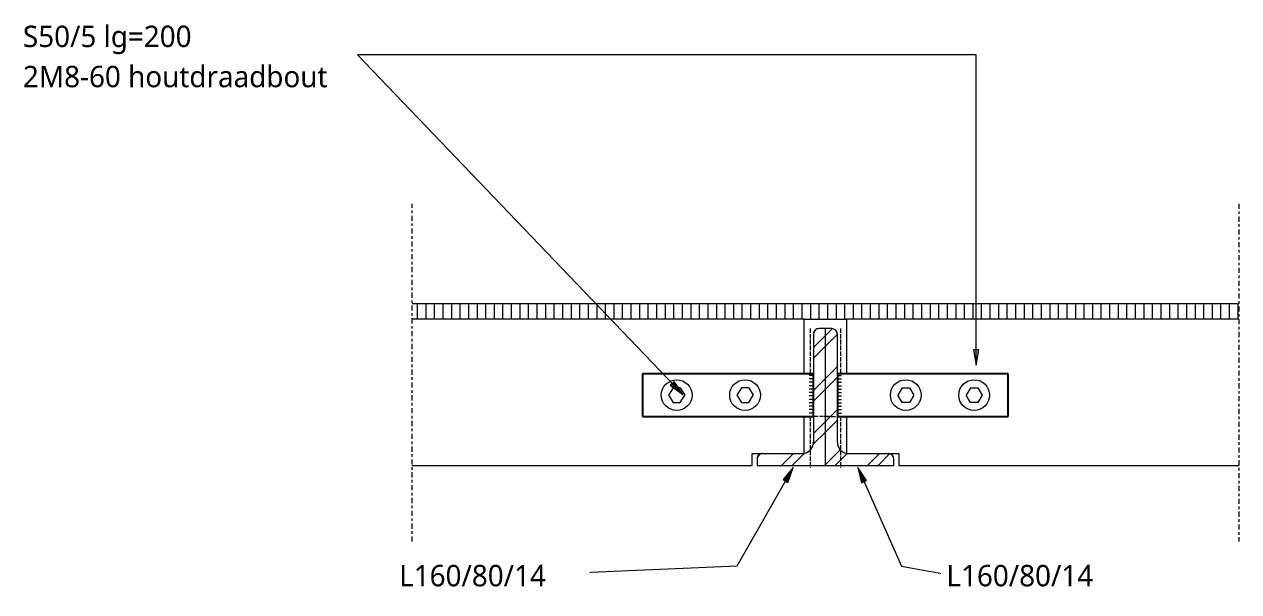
# Model space of a CAD drawing. Header units: millimetres. Extents: x -14163 to 55687, y -143 to 37302.
# Drawn here: x 12730 to 14151, y 268 to 931 of the extents above; entities that cross this region are included whole.
import ezdxf

# ---------------------------------------------------------------- set-up
doc = ezdxf.new("R2010")
doc.units = ezdxf.units.MM
doc.linetypes.add('MV_center', pattern=[15, 6, -3, 3, -3])
doc.linetypes.add('MV_hartlijn_staal', pattern=[6.6, 5, -0.8, 0, -0.8])
for name, color, linetype, lineweight in [('A-DETL', 90, 'Continuous', 13), ('A-DETL-GENF', 92, 'Continuous', 18), ('A-DETL-IDEN', 3, 'Continuous', 18), ('A-DETL-MEDM', 33, 'Continuous', 18), ('G-ANNO-TEXT', 231, 'Continuous', 13)]:
    doc.layers.add(name, color=color, linetype=linetype, lineweight=lineweight)
doc.styles.add('Segoe UI_3', font='segoeui.ttf', dxfattribs={"height": 25})

# ---------------------------------------------------------------- blocks, each defined once
blk = doc.blocks.new('28 Staalprofielen- L-2d - L160_80_14-4270465-Details Constructie')
at = {"layer": 'A-DETL-GENF', "lineweight": 13}
h = blk.add_hatch(dxfattribs=at)
h.set_pattern_fill('FP_261', color=256, style=0, pattern_type=2)
h.set_pattern_definition([(45, (-13667.233, -415.493), (-25.14472, 25.14472), []), (45, (-13667.233, -377.393), (-25.14472, 25.14472), [])])
h.paths.add_polyline_path([(80, 0), (80, 7.5), (79.8, 9.2), (79.1, 10.8), (78.1, 12.1), (76.8, 13.1), (75.2, 13.8), (73.5, 14), (24.8, 14), (24.8, 14.3), (23.6, 14.4), (20.5, 15.7), (17.8, 17.8), (15.7, 20.5), (14.4, 23.6), (14, 27), (14, 153.5), (13.8, 155.2), (13.1, 156.8), (12.1, 158.1), (10.8, 159.1), (9.2, 159.8), (7.5, 160), (0, 160), (0, 0), (24.8, 0)])
at = {"layer": 'A-DETL-GENF'}
for p, q in [((7.5, 160), (0, 160)), ((14, 107.2), (14, 153.5)), ((14, 27), (14, 57.2)), ((0, 0), (80, 0)), ((80, 0), (80, 7.5))]:
    blk.add_line(p, q, dxfattribs=at)
at = {"layer": 'A-DETL-GENF', "linetype": 'MV_hartlijn_staal', "lineweight": 13}
for p, q in [((17.7, 160), (17.7, 107.2)), ((0, 57.2), (14, 57.2)), ((17.7, 57.2), (17.7, -2.6))]:
    blk.add_line(p, q, dxfattribs=at)
at = {"layer": 'A-DETL-GENF'}
for centre, radius, start, end in [((7.5, 153.5), 6.5, 360, 90), ((27, 27), 13, 180, 260.0649), ((73.5, 7.5), 6.5, 360, 90)]:
    blk.add_arc(centre, radius, start, end, dxfattribs=at)
blk = doc.blocks.new('28 Staalprofielen- L-2d - L160_80_14-4450396-Details Constructie')
at = {"layer": 'A-DETL-GENF', "lineweight": 13}
h = blk.add_hatch(dxfattribs=at)
h.set_pattern_fill('FP_262', color=256, style=0, pattern_type=2)
h.set_pattern_definition([(225, (13667.233, 415.493), (25.14472, -25.14472), []), (225, (13667.233, 377.393), (25.14472, -25.14472), [])])
h.paths.add_polyline_path([(80, 0), (0, 0), (0, -160), (7.5, -160), (9.2, -159.8), (10.7, -159.1), (12.1, -158.1), (13.1, -156.8), (13.8, -155.2), (14, -153.5), (14, -27), (14.4, -23.6), (15.7, -20.5), (17.8, -17.8), (20.5, -15.7), (23.6, -14.4), (24.8, -14.3), (24.8, -14), (73.5, -14), (75.2, -13.8), (76.7, -13.1), (78.1, -12.1), (79.1, -10.8), (79.8, -9.2), (80, -7.5)])
at = {"layer": 'A-DETL-GENF'}
for p, q in [((0, 0), (0, -160)), ((80, 0), (0, 0)), ((80, -7.5), (80, 0)), ((14, -57.2), (14, -27)), ((14, -153.5), (14, -107.2)), ((0, -160), (7.5, -160))]:
    blk.add_line(p, q, dxfattribs=at)
at = {"layer": 'A-DETL-GENF', "linetype": 'MV_hartlijn_staal', "lineweight": 13}
for p, q in [((17.7, -57.2), (17.7, 2.6)), ((-4.6, -57.2), (14, -57.2)), ((17.7, -160), (17.7, -107.2))]:
    blk.add_line(p, q, dxfattribs=at)
at = {"layer": 'A-DETL-GENF'}
for centre, radius, start, end in [((27, -27), 13, 99.9351, 180), ((73.5, -7.5), 6.5, 270, 0), ((7.5, -153.5), 6.5, 270, 0)]:
    blk.add_arc(centre, radius, start, end, dxfattribs=at)
blk = doc.blocks.new('NLRS_00_DI_maskeer - Type 1-4234822-Details Constructie')
at = {"layer": 'A-DETL-GENF', "linetype": 'MV_center'}
blk.add_line((-100, 0), (295, 0), dxfattribs=at)
blk = doc.blocks.new('NLRS_00_DI_maskeer - Type 1-4234820-Details Constructie')
at = {"layer": 'A-DETL-GENF', "linetype": 'MV_center'}
blk.add_line((295, 0), (-100, 0), dxfattribs=at)
blk = doc.blocks.new('Repeating Detail - 2_ a_5 mm-3732278-Details Constructie')
at = {"layer": 'A-DETL-GENF'}
for p, q in [((0, 0), (0, 5)), ((4, 0), (4, 5)), ((8, 0), (8, 5)), ((12, 0), (12, 5)), ((16, 0), (16, 5)), ((20, 0), (20, 5)), ((24, 0), (24, 5)), ((28, 0), (28, 5)), ((32, 0), (32, 5)), ((36, 0), (36, 5)), ((40, 0), (40, 5)), ((44, 0), (44, 5)), ((48, 0), (48, 5))]:
    blk.add_line(p, q, dxfattribs=at)
blk = doc.blocks.new('28 g_bout met ring boven 2d - M8 met ring-3732272-Details Constructie')
at = {"layer": 'A-DETL-GENF', "lineweight": 13}
blk.add_circle((0, 0), 18, dxfattribs=at)
at = {"layer": 'A-DETL-MEDM'}
for p, q in [((-4.25, 8.5), (-9.45, 0)), ((4.25, 8.5), (-4.25, 8.5)), ((4.25, 8.5), (9.45, 0)), ((4.25, -8.5), (9.45, 0)), ((-9.45, 0), (-4.25, -8.5)), ((-4.25, -8.5), (4.25, -8.5))]:
    blk.add_line(p, q, dxfattribs=at)
blk = doc.blocks.new('28 g_bout met ring boven 2d - M8 met ring-4430929-Details Constructie')
at = {"layer": 'A-DETL-GENF', "lineweight": 13}
blk.add_circle((0, 0), 18, dxfattribs=at)
at = {"layer": 'A-DETL-MEDM'}
for p, q in [((-9.45, 0), (-4.25, 8.5)), ((-4.25, -8.5), (-9.45, 0)), ((-4.25, 8.5), (4.25, 8.5)), ((4.25, 8.5), (9.45, 0)), ((4.25, -8.5), (9.45, 0)), ((4.25, -8.5), (-4.25, -8.5))]:
    blk.add_line(p, q, dxfattribs=at)

msp = doc.modelspace()

# ---------------------------------------------------------------- hatches: boundary and pattern name
at = {"layer": 'A-DETL-GENF', "lineweight": 13}
h = msp.add_hatch(dxfattribs=at)
h.set_pattern_fill('FP_121', color=50, style=0, pattern_type=2)
h.set_pattern_definition([(90, (0, 0), (-10, 6e-16), [])])
h.paths.add_polyline_path([(13642.5, 586.5), (14150.7, 586.5), (14150.7, 604.5), (13183.7, 604.5), (13183.7, 586.5), (13581.4, 586.5)])
at = {"layer": 'A-DETL-IDEN'}
for points in [[(13629.5, 412.9), (13617.8, 398.9), (13623.3, 395.7)], [(13705, 412.9), (13709.4, 395.2), (13715.2, 397.7)]]:
    msp.add_hatch(color=256, dxfattribs=at).paths.add_polyline_path(points)
at = {"layer": 'G-ANNO-TEXT'}
for points in [[(13843.6, 532.7), (13846.8, 550.7), (13840.4, 550.7)], [(13500.4, 498.6), (13490.2, 513.8), (13485.6, 509.4)]]:
    msp.add_hatch(color=7, dxfattribs=at).paths.add_polyline_path(points)

# ---------------------------------------------------------------- linework, layer by layer
at = {"layer": 'A-DETL', "lineweight": 18}
for p, q in [((14150.7, 604.5), (13183.7, 604.5)), ((13642.5, 586.5), (13183.7, 586.5)), ((13642.5, 586.5), (13692, 586.5)), ((13642.5, 522.7), (13642.5, 586.5)), ((14150.7, 586.5), (13692, 586.5)), ((13692, 586.5), (13692, 522.7)), ((13642.5, 429.5), (13642.5, 472.7)), ((13692, 472.7), (13692, 429.5)), ((13581.4, 415.5), (13581.4, 429.5)), ((13581.4, 429.5), (13642.5, 429.5)), ((13692, 429.5), (13753, 429.5)), ((13753, 429.5), (13753, 415.5)), ((13183.7, 415.5), (13581.4, 415.5)), ((13753, 415.5), (14150.7, 415.5))]:
    msp.add_line(p, q, dxfattribs=at)
at = {"layer": 'A-DETL', "lineweight": 25}
for p, q in [((13653.2, 522.7), (13453.2, 522.7)), ((13453.2, 522.7), (13453.2, 472.7)), ((13653.2, 472.7), (13653.2, 522.7)), ((13681.2, 522.7), (13681.2, 472.7)), ((13881.2, 522.7), (13681.2, 522.7)), ((13881.2, 472.7), (13881.2, 522.7)), ((13453.2, 472.7), (13653.2, 472.7)), ((13681.2, 472.7), (13881.2, 472.7))]:
    msp.add_line(p, q, dxfattribs=at)
at = {"layer": 'A-DETL-IDEN'}
for p, q in [((13629.5, 412.9), (13563.5, 297.6)), ((13629.5, 412.9), (13617.8, 398.9)), ((13623.3, 395.7), (13629.5, 412.9)), ((13705, 412.9), (13709.4, 395.2)), ((13715.2, 397.7), (13705, 412.9)), ((13705, 412.9), (13756.4, 297.6)), ((13617.8, 398.9), (13623.3, 395.7)), ((13709.4, 395.2), (13715.2, 397.7)), ((13563.5, 297.6), (13347.8, 288.3)), ((13756.4, 297.6), (13807.8, 288.3))]:
    msp.add_line(p, q, dxfattribs=at)
at = {"layer": 'G-ANNO-TEXT', "color": 250}
for p, q in [((13500.4, 498.6), (13119.9, 895.4)), ((13843.6, 895.4), (13119.9, 895.4)), ((13843.6, 532.7), (13843.6, 895.4)), ((13846.8, 550.7), (13840.4, 550.7)), ((13840.4, 550.7), (13843.6, 532.7)), ((13843.6, 532.7), (13846.8, 550.7)), ((13490.2, 513.8), (13485.6, 509.4)), ((13500.4, 498.6), (13490.2, 513.8)), ((13485.6, 509.4), (13500.4, 498.6))]:
    msp.add_line(p, q, dxfattribs=at)

# ---------------------------------------------------------------- block references
at = {"layer": 'A-DETL-GENF', "linetype": 'MV_center'}
for name, p, rotation in [('NLRS_00_DI_maskeer - Type 1-4234820-Details Constructie', (13183.7, 621.5), 269.9999999999999), ('NLRS_00_DI_maskeer - Type 1-4234822-Details Constructie', (14150.7, 621.5), 270.0000000000001)]:
    msp.add_blockref(name, p, dxfattribs=dict(at, rotation=rotation))
at = {"layer": 'A-DETL-GENF', "linetype": 'MV_hartlijn_staal', "lineweight": 13, "rotation": 180}
msp.add_blockref('28 Staalprofielen- L-2d - L160_80_14-4450396-Details Constructie', (13667.2, 415.5), dxfattribs=at)
at = {"layer": 'A-DETL-GENF', "linetype": 'MV_hartlijn_staal', "lineweight": 13}
msp.add_blockref('28 Staalprofielen- L-2d - L160_80_14-4270465-Details Constructie', (13667.2, 415.5), dxfattribs=at)
at = {"layer": 'A-DETL-GENF', "lineweight": 13}
for p in [(13493.2, 497.7), (13573.2, 497.7)]:
    msp.add_blockref('28 g_bout met ring boven 2d - M8 met ring-3732272-Details Constructie', p, dxfattribs=at)
at = {"layer": 'A-DETL-GENF', "rotation": 90}
msp.add_blockref('Repeating Detail - 2_ a_5 mm-3732278-Details Constructie', (13653.2, 472.7), dxfattribs=at)
at = {"layer": 'A-DETL-GENF', "extrusion": (0, 0, -1), "rotation": 90}
msp.add_blockref('Repeating Detail - 2_ a_5 mm-3732278-Details Constructie', (-13681.2, 472.7), dxfattribs=at)
at = {"layer": 'A-DETL-GENF', "lineweight": 13, "rotation": 180}
for p in [(13761.2, 497.7), (13841.2, 497.7)]:
    msp.add_blockref('28 g_bout met ring boven 2d - M8 met ring-4430929-Details Constructie', p, dxfattribs=at)

# ---------------------------------------------------------------- texts
at = {"layer": 'G-ANNO-TEXT', "color": 7, "char_height": 25, "attachment_point": 1, "style": 'Segoe UI_3'}
for s, insert, width in [('S50/5 lg=200', (12728.4, 929.7), 254.937), ('2M8-60 houtdraadbout', (12728.4, 882.7), 443.333)]:
    msp.add_mtext(s, dxfattribs=dict(at, insert=insert, width=width))

# ---------------------------------------------------------------- next in the draw order: texts
at = {"layer": 'A-DETL-IDEN', "lineweight": 13, "char_height": 25, "width": 216.456, "attachment_point": 1, "style": 'Segoe UI_3', "bg_fill": 3, "box_fill_scale": 1.25, "bg_fill_color": 9, "bg_fill_true_color": 13158600, "bg_fill_transparency": 0}
for insert in [(13168.5, 299.1), (13808.8, 299.1)]:
    msp.add_mtext('L160/80/14', dxfattribs=dict(at, insert=insert))

doc.saveas('drawing.dxf')
